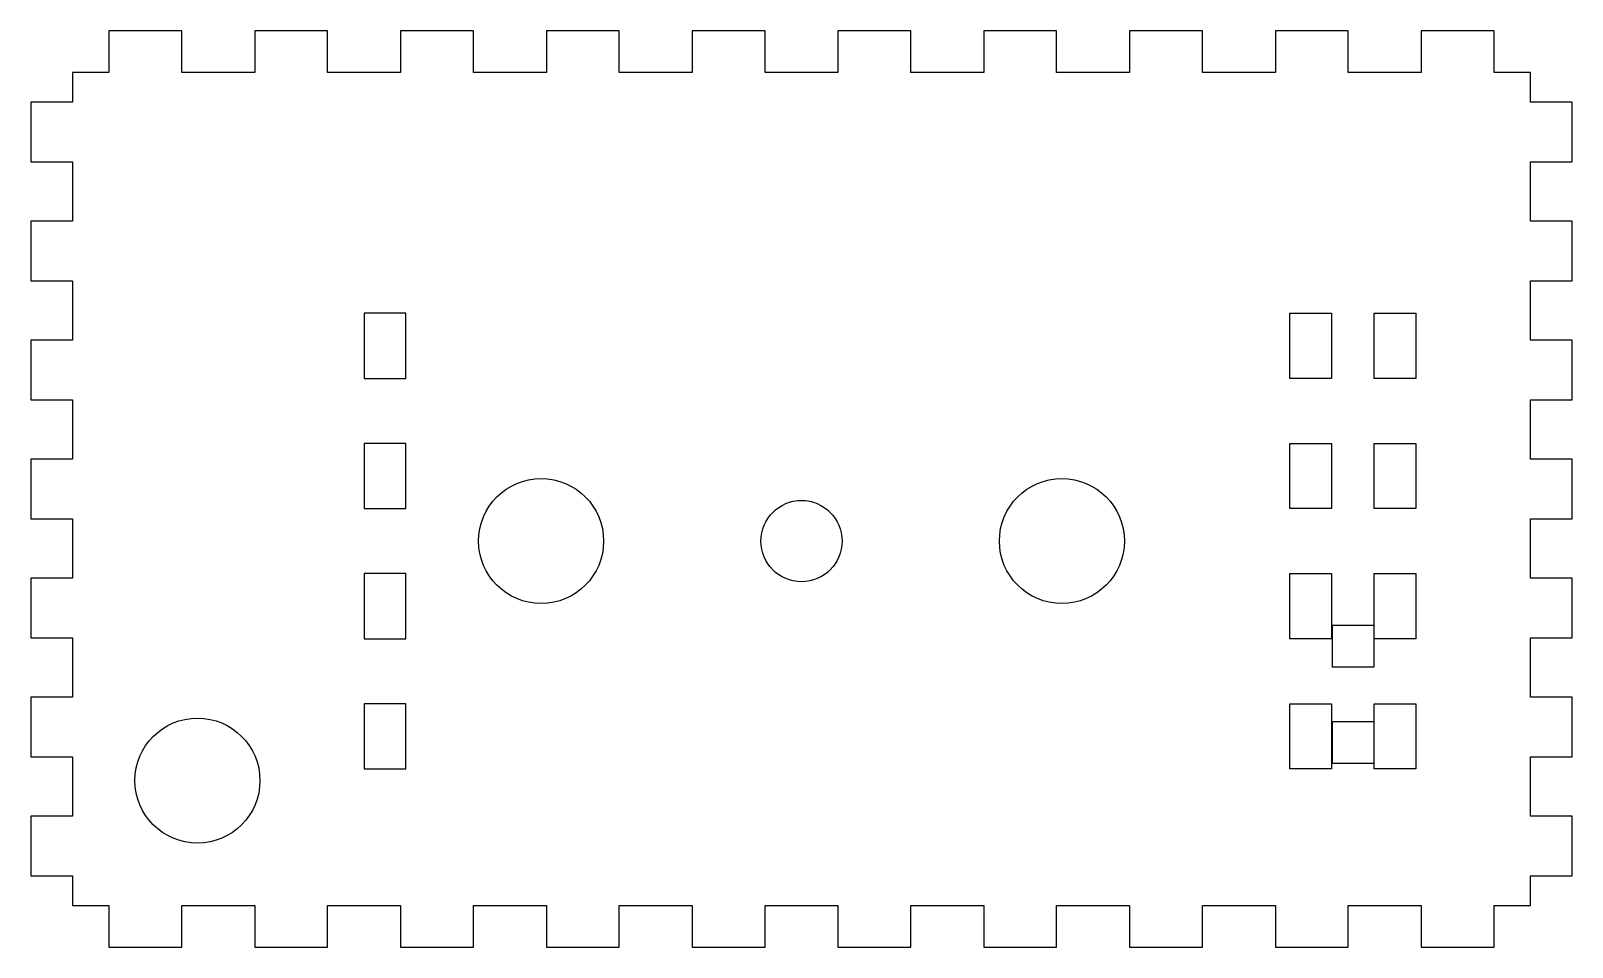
# Model space of a CAD drawing. Header units: millimetres. Extents: x -4 to 144, y -4 to 84.
import ezdxf

# ---------------------------------------------------------------- set-up
doc = ezdxf.new("R2010")
doc.units = ezdxf.units.MM

msp = doc.modelspace()

# ---------------------------------------------------------------- linework, layer by layer
at = {"color": 7, "linetype": 'Continuous', "lineweight": 25}
for p, q in [((10.5, 84), (3.5, 84)), ((3.5, 84), (3.5, 80)), ((10.5, 80), (10.5, 84)), ((24.5, 84), (17.5, 84)), ((17.5, 84), (17.5, 80)), ((24.5, 80), (24.5, 84)), ((38.5, 84), (31.5, 84)), ((31.5, 84), (31.5, 80)), ((38.5, 80), (38.5, 84)), ((52.5, 84), (45.5, 84)), ((45.5, 84), (45.5, 80)), ((52.5, 80), (52.5, 84)), ((66.5, 84), (59.5, 84)), ((59.5, 84), (59.5, 80)), ((66.5, 80), (66.5, 84)), ((80.5, 84), (73.5, 84)), ((73.5, 84), (73.5, 80)), ((80.5, 80), (80.5, 84)), ((94.5, 84), (87.5, 84)), ((87.5, 84), (87.5, 80)), ((94.5, 80), (94.5, 84)), ((108.5, 84), (101.5, 84)), ((101.5, 84), (101.5, 80)), ((108.5, 80), (108.5, 84)), ((122.5, 84), (115.5, 84)), ((115.5, 84), (115.5, 80)), ((122.5, 80), (122.5, 84)), ((136.5, 84), (129.5, 84)), ((129.5, 84), (129.5, 80)), ((136.5, 80), (136.5, 84)), ((0, 80), (0, 77.14)), ((3.5, 80), (0, 80)), ((17.5, 80), (10.5, 80)), ((31.5, 80), (24.5, 80)), ((45.5, 80), (38.5, 80)), ((59.5, 80), (52.5, 80)), ((73.5, 80), (66.5, 80)), ((87.5, 80), (80.5, 80)), ((101.5, 80), (94.5, 80)), ((115.5, 80), (108.5, 80)), ((129.5, 80), (122.5, 80)), ((140, 80), (136.5, 80)), ((140, 77.14), (140, 80)), ((0, 77.14), (-4, 77.14)), ((-4, 77.14), (-4, 71.43)), ((144, 77.14), (140, 77.14)), ((144, 71.43), (144, 77.14)), ((-4, 71.43), (0, 71.43)), ((0, 71.43), (0, 65.71)), ((140, 65.71), (140, 71.43)), ((140, 71.43), (144, 71.43)), ((0, 65.71), (-4, 65.71)), ((-4, 65.71), (-4, 60)), ((144, 65.71), (140, 65.71)), ((144, 60), (144, 65.71)), ((-4, 60), (0, 60)), ((0, 60), (0, 54.29)), ((140, 54.29), (140, 60)), ((140, 60), (144, 60)), ((28, 56.88), (28, 50.62)), ((32, 56.88), (28, 56.88)), ((32, 50.62), (32, 56.88)), ((116.9, 56.88), (120.9, 56.88)), ((116.9, 50.62), (116.9, 56.88)), ((120.9, 56.88), (120.9, 50.62)), ((125, 56.88), (129, 56.88)), ((125, 50.62), (125, 56.88)), ((129, 56.88), (129, 50.62)), ((0, 54.29), (-4, 54.29)), ((-4, 54.29), (-4, 48.57)), ((144, 54.29), (140, 54.29)), ((144, 48.57), (144, 54.29)), ((28, 50.62), (32, 50.62)), ((120.9, 50.62), (116.9, 50.62)), ((129, 50.62), (125, 50.62)), ((-4, 48.57), (0, 48.57)), ((0, 48.57), (0, 42.86)), ((140, 42.86), (140, 48.57)), ((140, 48.57), (144, 48.57)), ((28, 44.38), (28, 38.12)), ((32, 44.38), (28, 44.38)), ((32, 38.12), (32, 44.38)), ((116.9, 44.38), (120.9, 44.38)), ((116.9, 38.12), (116.9, 44.38)), ((120.9, 44.38), (120.9, 38.12)), ((125, 44.38), (129, 44.38)), ((125, 38.12), (125, 44.38)), ((129, 44.38), (129, 38.12)), ((0, 42.86), (-4, 42.86)), ((-4, 42.86), (-4, 37.14)), ((144, 42.86), (140, 42.86)), ((144, 37.14), (144, 42.86)), ((-4, 37.14), (0, 37.14)), ((0, 37.14), (0, 31.43)), ((28, 38.12), (32, 38.12)), ((120.9, 38.12), (116.9, 38.12)), ((129, 38.12), (125, 38.12)), ((140, 31.43), (140, 37.14)), ((140, 37.14), (144, 37.14)), ((0, 31.43), (-4, 31.43)), ((-4, 31.43), (-4, 25.71)), ((28, 31.88), (28, 25.62)), ((32, 31.88), (28, 31.88)), ((32, 25.62), (32, 31.88)), ((116.9, 25.62), (116.9, 31.88)), ((116.9, 31.88), (120.9, 31.88)), ((120.9, 31.88), (120.9, 25.62)), ((125, 25.62), (125, 31.88)), ((125, 31.88), (129, 31.88)), ((129, 31.88), (129, 25.62)), ((144, 31.43), (140, 31.43)), ((144, 25.71), (144, 31.43)), ((124.95, 26.89), (120.95, 26.89)), ((120.95, 26.89), (120.95, 22.89)), ((124.95, 26.89), (124.95, 22.89)), ((-4, 25.71), (0, 25.71)), ((0, 25.71), (0, 20)), ((28, 25.62), (32, 25.62)), ((120.9, 25.62), (116.9, 25.62)), ((129, 25.62), (125, 25.62)), ((140, 20), (140, 25.71)), ((140, 25.71), (144, 25.71)), ((124.95, 22.89), (120.95, 22.89)), ((0, 20), (-4, 20)), ((-4, 20), (-4, 14.29)), ((28, 19.38), (28, 13.12)), ((32, 19.38), (28, 19.38)), ((32, 13.12), (32, 19.38)), ((116.9, 13.12), (116.9, 19.38)), ((116.9, 19.38), (120.9, 19.38)), ((120.9, 19.38), (120.9, 13.12)), ((125, 13.12), (125, 19.38)), ((125, 19.38), (129, 19.38)), ((129, 19.38), (129, 13.12)), ((144, 20), (140, 20)), ((144, 14.29), (144, 20)), ((120.95, 17.63), (120.95, 13.63)), ((124.95, 17.63), (120.95, 17.63)), ((124.95, 17.63), (124.95, 13.63)), ((-4, 14.29), (0, 14.29)), ((0, 14.29), (0, 8.57)), ((124.95, 13.63), (120.95, 13.63)), ((140, 8.57), (140, 14.29)), ((140, 14.29), (144, 14.29)), ((28, 13.12), (32, 13.12)), ((120.9, 13.12), (116.9, 13.12)), ((129, 13.12), (125, 13.12)), ((0, 8.57), (-4, 8.57)), ((-4, 8.57), (-4, 2.86)), ((144, 8.57), (140, 8.57)), ((144, 2.86), (144, 8.57)), ((-4, 2.86), (0, 2.86)), ((0, 2.86), (0, 0)), ((140, 0), (140, 2.86)), ((140, 2.86), (144, 2.86)), ((0, 0), (3.5, 0)), ((3.5, 0), (3.5, -4)), ((10.5, -4), (10.5, 0)), ((10.5, 0), (17.5, 0)), ((17.5, 0), (17.5, -4)), ((24.5, -4), (24.5, 0)), ((24.5, 0), (31.5, 0)), ((31.5, 0), (31.5, -4)), ((38.5, -4), (38.5, 0)), ((38.5, 0), (45.5, 0)), ((45.5, 0), (45.5, -4)), ((52.5, -4), (52.5, 0)), ((52.5, 0), (59.5, 0)), ((59.5, 0), (59.5, -4)), ((66.5, -4), (66.5, 0)), ((66.5, 0), (73.5, 0)), ((73.5, 0), (73.5, -4)), ((80.5, -4), (80.5, 0)), ((80.5, 0), (87.5, 0)), ((87.5, 0), (87.5, -4)), ((94.5, -4), (94.5, 0)), ((94.5, 0), (101.5, 0)), ((101.5, 0), (101.5, -4)), ((108.5, -4), (108.5, 0)), ((108.5, 0), (115.5, 0)), ((115.5, 0), (115.5, -4)), ((122.5, -4), (122.5, 0)), ((122.5, 0), (129.5, 0)), ((129.5, 0), (129.5, -4)), ((136.5, -4), (136.5, 0)), ((136.5, 0), (140, 0)), ((3.5, -4), (10.5, -4)), ((17.5, -4), (24.5, -4)), ((31.5, -4), (38.5, -4)), ((45.5, -4), (52.5, -4)), ((59.5, -4), (66.5, -4)), ((73.5, -4), (80.5, -4)), ((87.5, -4), (94.5, -4)), ((101.5, -4), (108.5, -4)), ((115.5, -4), (122.5, -4)), ((129.5, -4), (136.5, -4))]:
    msp.add_line(p, q, dxfattribs=at)
for centre, radius in [((45, 35), 6), ((95, 35), 6), ((70, 35), 3.9), ((12, 12), 6)]:
    msp.add_circle(centre, radius, dxfattribs=at)

doc.saveas('drawing.dxf')
